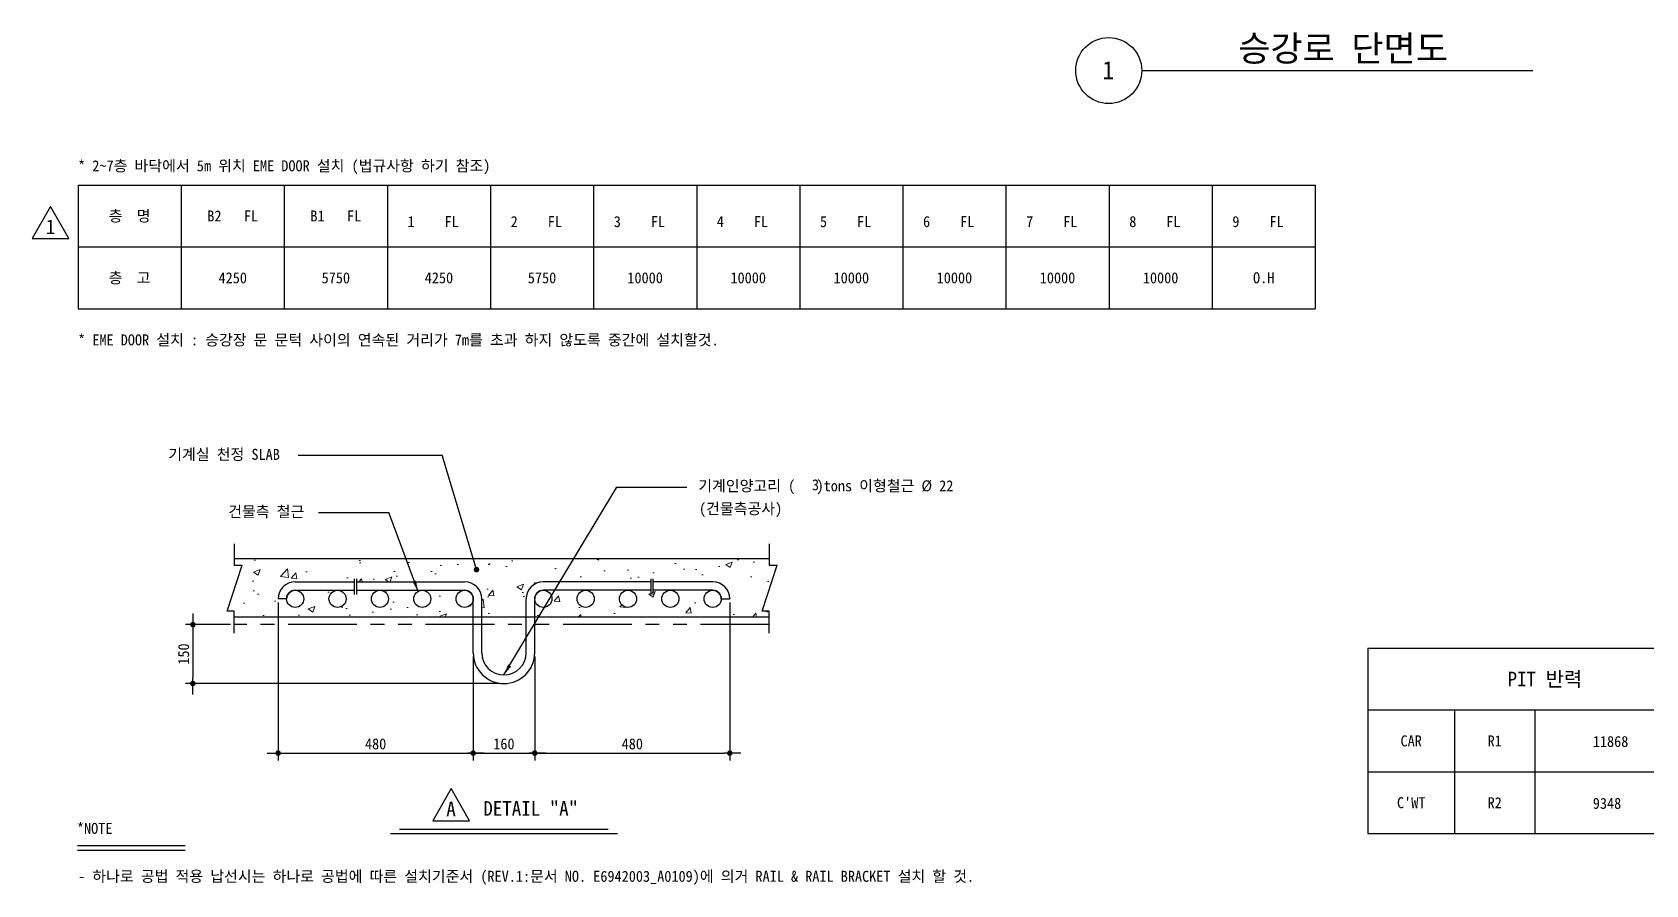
# Model space of a CAD drawing. Extents: x -9109 to 174251, y 57759 to 115528.
# Drawn here: x 102340 to 119947, y 57759 to 67064 of the extents above; entities that cross this region are included whole.
import ezdxf
from ezdxf.enums import TextEntityAlignment as Align

# ---------------------------------------------------------------- set-up
doc = ezdxf.new("R2010")
doc.units = 0
doc.header["$LTSCALE"] = 600
doc.header["$MEASUREMENT"] = 0
doc.linetypes.add('PHANTOM', pattern=[2.5, 1.25, -0.25, 0.25, -0.25, 0.25, -0.25])
doc.layers.get('0').update_dxf_attribs({"linetype": 'CONTINUOUS'})
for name, color, linetype in [('1', 3, 'CONTINUOUS'), ('4', 6, 'PHANTOM'), ('A-DIMS', 7, 'CONTINUOUS')]:
    doc.layers.add(name, color=color, linetype=linetype)
for name, color, linetype, lineweight in [('A-MKXS-LEAD', 7, 'CONTINUOUS', 25), ('A-XXXX-HATC', 8, 'CONTINUOUS', 18), ('A-XXXX-SYMB', 7, 'CONTINUOUS', 25), ('A-XXXX-TABL', 7, 'CONTINUOUS', 25), ('A-XXXX-TXT1', 3, 'CONTINUOUS', 25), ('A-XXXX-TXT2', 3, 'CONTINUOUS', 25)]:
    doc.layers.add(name, color=color, linetype=linetype, lineweight=lineweight)
doc.styles.add('HY울릉도L', font='')
doc.styles.add('OTIS', font='')
doc.styles.add('굴림', font='')
doc.styles.add('돋움', font='')
doc.styles.add('돋움체', font='')
doc.styles.get('HY울릉도L').set_extended_font_data('Dotum')
doc.styles.get('OTIS').set_extended_font_data('Dotum')
doc.styles.get('굴림').set_extended_font_data('Dotum')
doc.styles.get('돋움').set_extended_font_data('DotumChe')
doc.styles.get('돋움체').set_extended_font_data('DotumChe')
doc.dimstyles.new('CDIM', dxfattribs={"dimtxt": 3, "dimasz": 1.5, "dimexe": 2, "dimexo": 1, "dimgap": 1, "dimtad": 1, "dimdec": 0, "dimrnd": 0.5, "dimzin": 0, "dimdsep": 32, "dimlunit": 6, "dimtxsty": 'HY울릉도L', "dimblk1": '_CIDOT', "dimblk2": '_CIDOT', "dimsah": 1, "dimcen": 5.5, "dimclrd": 2, "dimclre": 2, "dimclrt": 7, "dimadec": 0, "dimazin": 0, "dimtfac": 1, "dimtdec": 0, "dimtix": 1, "dimtmove": 2, "dimatfit": 1, "dimldrblk": '_CIDOT', "dimfxl": 1, "dimtolj": 1, "dimtzin": 0, "dimlwd": -1, "dimarcsym": 0})
doc.dimstyles.new('OTIS', dxfattribs={"dimscale": 100, "dimtxt": 2.25, "dimasz": 2, "dimexe": 0.8, "dimexo": 0.8, "dimgap": 0.7, "dimtad": 1, "dimdsep": 46, "dimtxsty": '굴림', "dimblk": 'DOT', "dimcen": 0, "dimclrd": 3, "dimclre": 3, "dimclrt": 3, "dimadec": 0, "dimazin": 0, "dimtfac": 1, "dimtmove": 0, "dimatfit": 3, "dimfxl": 1, "dimtolj": 1, "dimarcsym": 0})

# ---------------------------------------------------------------- blocks, each defined once
blk = doc.blocks.new('_CIDOT')
at = {"color": 0, "linetype": 'ByBlock'}
blk.add_line((2, 0), (-1, 0), dxfattribs=at)
at = {"color": 0, "linetype": 'ByBlock', "const_width": 0.5}
blk.add_lwpolyline([(-0.25, 0, 1), (0.25, 0, 1)], format="xyb", close=True, dxfattribs=at)
blk = doc.blocks.new('*D1026')
at = {"layer": 'A-DIMS', "lineweight": -2, "transparency": 16777216}
for p, q in [((105023, 60839), (105023, 59116)), ((107152, 60252), (107152, 59116))]:
    blk.add_line(p, q, dxfattribs=at)
at = {"layer": 'A-DIMS', "transparency": 16777216}
blk.add_line((105083, 59196), (107092, 59196), dxfattribs=at)
at = {"layer": 'A-DIMS', "transparency": 16777216, "xscale": 60, "yscale": 60, "zscale": 60, "rotation": 180}
blk.add_blockref('_CIDOT', (105023, 59196), dxfattribs=at)
at = {"layer": 'A-DIMS', "transparency": 16777216, "xscale": 60, "yscale": 60, "zscale": 60}
blk.add_blockref('_CIDOT', (107152, 59196), dxfattribs=at)
at = {"layer": 'A-DIMS', "color": 3, "transparency": 16777216, "insert": (106087, 59296), "char_height": 120, "attachment_point": 5, "style": '돋움체'}
blk.add_mtext('\\A1;480', dxfattribs=at)
blk = doc.blocks.new('*D1027')
at = {"layer": 'A-DIMS', "lineweight": -2, "transparency": 16777216}
for p, q in [((107152, 60252), (107152, 59116)), ((107823, 60252), (107823, 59116))]:
    blk.add_line(p, q, dxfattribs=at)
at = {"layer": 'A-DIMS', "transparency": 16777216}
blk.add_line((107212, 59196), (107763, 59196), dxfattribs=at)
at = {"layer": 'A-DIMS', "transparency": 16777216, "xscale": 60, "yscale": 60, "zscale": 60, "rotation": 180}
blk.add_blockref('_CIDOT', (107152, 59196), dxfattribs=at)
at = {"layer": 'A-DIMS', "transparency": 16777216, "xscale": 60, "yscale": 60, "zscale": 60}
blk.add_blockref('_CIDOT', (107823, 59196), dxfattribs=at)
at = {"layer": 'A-DIMS', "color": 3, "transparency": 16777216, "insert": (107487, 59296), "char_height": 120, "attachment_point": 5, "style": '돋움체'}
blk.add_mtext('\\A1;160', dxfattribs=at)
blk = doc.blocks.new('*D1028')
at = {"layer": 'A-DIMS', "lineweight": -2, "transparency": 16777216}
for p, q in [((109952, 60839), (109952, 59116)), ((107823, 60252), (107823, 59116))]:
    blk.add_line(p, q, dxfattribs=at)
at = {"layer": 'A-DIMS', "transparency": 16777216}
blk.add_line((107883, 59196), (109892, 59196), dxfattribs=at)
at = {"layer": 'A-DIMS', "transparency": 16777216, "xscale": 60, "yscale": 60, "zscale": 60, "rotation": 180}
blk.add_blockref('_CIDOT', (107823, 59196), dxfattribs=at)
at = {"layer": 'A-DIMS', "transparency": 16777216, "xscale": 60, "yscale": 60, "zscale": 60}
blk.add_blockref('_CIDOT', (109952, 59196), dxfattribs=at)
at = {"layer": 'A-DIMS', "color": 3, "transparency": 16777216, "insert": (108888, 59296), "char_height": 120, "attachment_point": 5, "style": '돋움체'}
blk.add_mtext('\\A1;480', dxfattribs=at)
blk = doc.blocks.new('*D1029')
at = {"layer": 'A-DIMS', "lineweight": -2, "transparency": 16777216}
for p, q in [((104505, 60598), (104013, 60598)), ((107447, 59956), (104013, 59956))]:
    blk.add_line(p, q, dxfattribs=at)
at = {"layer": 'A-DIMS', "transparency": 16777216}
blk.add_line((104093, 60538), (104093, 60016), dxfattribs=at)
at = {"layer": 'A-DIMS', "transparency": 16777216, "xscale": 60, "yscale": 60, "zscale": 60}
for p, rotation in [((104093, 60598), 90), ((104093, 59956), 270)]:
    blk.add_blockref('_CIDOT', p, dxfattribs=dict(at, rotation=rotation))
at = {"layer": 'A-DIMS', "color": 3, "transparency": 16777216, "insert": (103993, 60277), "char_height": 120, "attachment_point": 5, "rotation": 90, "style": '돋움체'}
blk.add_mtext('\\A1;150', dxfattribs=at)

msp = doc.modelspace()

# ---------------------------------------------------------------- hatches: boundary and pattern name
at = {"layer": 'A-XXXX-HATC'}
h = msp.add_hatch(dxfattribs=at)
h.set_pattern_fill('AR-CONC', color=256, scale=100, style=0)
h.set_pattern_definition([(50, (0, 0), (717.2602, -62.752), [75, -825]), (355, (0, 0), (-138.7513, 752.192), [60, -660]), (100.45144, (59.8, -5.2), (578.509, 689.44), [63.74, -701.142]), (46.1842, (0, 200), (1067.2413, -165.519), [112.5, -1237.5]), (96.6356, (88.9, 186.2), (934.662, 974.119), [95.61, -1051.714]), (351.1842, (0, 200), (934.662, 974.119), [90, -990]), (21, (100, 150), (596.907, -402.619), [75, -825]), (326, (100, 150), (243.3153, 725.15), [60, -660]), (71.45144, (149.74, 116.45), (840.2224, 322.531), [63.74, -701.142]), (37.5, (0, 0), (12.15986, 332.89385), [0, -652, 0, -670, 0, -662.5]), (7.5, (0, 0), (263.0695, 394.4117), [0, -382, 0, -637, 0, -252.5]), (327.5, (-223, 0), (533.82244, -22.5549), [0, -250, 0, -780, 0, -1035]), (317.5, (-323, 0), (583.1862, 100.105), [0, -325, 0, -518, 0, -735])])
h.paths.add_polyline_path([(104468.9, 60744.2), (104544.7, 60744.2), (104544.7, 60678.3), (107151.7, 60678.3), (107151.7, 60879.3, -1), (106964.7, 60879.3, -0.4142136), (107058.2, 60972.8), (106596.1, 60972.8, -0.4142136), (106689.6, 60879.3, -1), (106502.6, 60879.3, -0.4142136), (106596.1, 60972.8), (106134, 60972.8, -0.4142136), (106227.5, 60879.3, -1), (106040.5, 60879.3, -0.4142136), (106134, 60972.8), (105671.8, 60972.8, -0.4142136), (105765.3, 60879.3, -1), (105578.3, 60879.3, -0.4142136), (105671.8, 60972.8), (105209.7, 60972.8, -0.4142136), (105303.2, 60879.3, -1), (105116.2, 60879.3), (105022.7, 60879.3, -0.4142136), (105209.7, 61066.3), (107058.2, 61066.3, -0.4142136), (107245.2, 60879.3), (107245.2, 60678.3), (107729.7, 60678.3), (107729.7, 60879.3, -0.4142136), (107916.7, 61066.3), (109765.2, 61066.3, -0.4142136), (109952.2, 60879.3), (109858.7, 60879.3, -1), (109671.7, 60879.3, -0.4142136), (109765.2, 60972.8), (109303.1, 60972.8, -0.4142136), (109396.6, 60879.3, -1), (109209.6, 60879.3, -0.4142136), (109303.1, 60972.8), (108840.9, 60972.8, -0.4142136), (108934.4, 60879.3, -1), (108747.4, 60879.3, -0.4142136), (108840.9, 60972.8), (108378.8, 60972.8, -0.4142136), (108472.3, 60879.3, -1), (108285.3, 60879.3, -0.4142136), (108378.8, 60972.8), (107916.7, 60972.8, -0.4142136), (108010.2, 60879.3, -1), (107823.2, 60879.3), (107823.2, 60678.3), (110382.6, 60678.3), (110382.6, 60744.2), (110306.8, 60744.2), (110467.5, 61245.6), (110382.6, 61245.6), (110382.6, 61315.8), (107152.6, 61315.8), (107180.5, 61222.2, -0.5020779), (107212.7, 61198.2, -1), (107162.7, 61198.2, -0.3314888), (107180.5, 61222.2), (107152.6, 61315.8), (104544.7, 61315.8), (104544.7, 61245.6), (104629.6, 61245.6)])

# ---------------------------------------------------------------- linework, layer by layer
for p, q in [((110382.6, 61315.8), (104544.7, 61315.8)), ((110382.6, 60678.3), (104544.7, 60678.3))]:
    msp.add_line(p, q)
at = {"color": 4, "linetype": 'Continuous'}
for points in [[(102340.4, 64812.3), (102740.4, 64812.3), (102540.4, 65162.3), (102340.4, 64812.3)], [(106710.3, 58458.3), (107110.3, 58458.3), (106910.3, 58808.3), (106710.3, 58458.3)]]:
    msp.add_lwpolyline(points, dxfattribs=at)
at = {"layer": '1'}
for p, q in [((104544.7, 61480.6), (104544.7, 61245.6)), ((110382.6, 61480.6), (110382.6, 61245.6)), ((104468.9, 60744.2), (104629.6, 61245.6)), ((104544.7, 61245.6), (104629.6, 61245.6)), ((110306.8, 60744.2), (110467.5, 61245.6)), ((110382.6, 61245.6), (110467.5, 61245.6)), ((105209.7, 61066.3), (105858.4, 61066.3)), ((105209.7, 60972.8), (105858.4, 60972.8)), ((105882, 61066.3), (107058.2, 61066.3)), ((105882, 60972.8), (107058.2, 60972.8)), ((109092.9, 61066.3), (107916.7, 61066.3)), ((109092.9, 60972.8), (107916.7, 60972.8)), ((109765.2, 61066.3), (109116.5, 61066.3)), ((109765.2, 60972.8), (109116.5, 60972.8)), ((104544.7, 60744.2), (104468.9, 60744.2)), ((104544.7, 60505.3), (104544.7, 60744.2)), ((105116.2, 60879.3), (105022.7, 60879.3)), ((107151.7, 60291.5), (107151.7, 60879.3)), ((107245.2, 60291.5), (107245.2, 60879.3)), ((107729.7, 60291.5), (107729.7, 60879.3)), ((107823.2, 60291.5), (107823.2, 60879.3)), ((109858.7, 60879.3), (109952.2, 60879.3)), ((110382.6, 60744.2), (110306.8, 60744.2)), ((110382.6, 60505.3), (110382.6, 60744.2)), ((106249.1, 58317), (108725.8, 58317)), ((106349.1, 58367), (108625.8, 58367)), ((102832.9, 58188.4), (104009, 58188.4)), ((102832.9, 58138.4), (104009, 58138.4))]:
    msp.add_line(p, q, dxfattribs=at)
for centre in [(105209.7, 60879.3), (105671.8, 60879.3), (106134, 60879.3), (106596.1, 60879.3), (107058.2, 60879.3), (107916.7, 60879.3), (108378.8, 60879.3), (108840.9, 60879.3), (109303.1, 60879.3), (109765.2, 60879.3)]:
    msp.add_circle(centre, 93.5, dxfattribs=at)
for centre, radius, start, end in [((105209.7, 60879.3), 187, 90, 180), ((105209.7, 60879.3), 93.5, 90, 180), ((107058.2, 60879.3), 187, 0, 90), ((107058.2, 60879.3), 93.5, 0, 90), ((107916.7, 60879.3), 187, 90, 180), ((107916.7, 60879.3), 93.5, 90, 180), ((109765.2, 60879.3), 187, 0, 90), ((109765.2, 60879.3), 93.5, 0, 90), ((107487.4, 60291.5), 335.8, 180, 0), ((107487.4, 60291.5), 242.2, 180, 0)]:
    msp.add_arc(centre, radius, start, end, dxfattribs=at)
at = {"layer": '4'}
for p, q in [((105858.4, 60928.7), (105858.4, 61099)), ((105882, 60928.7), (105882, 61099)), ((109092.9, 60928.7), (109092.9, 61099)), ((109116.5, 60928.7), (109116.5, 61099)), ((110382.6, 60598.3), (104544.7, 60598.3))]:
    msp.add_line(p, q, dxfattribs=at)
at = {"layer": 'A-MKXS-LEAD'}
for p, q in [((105242.2, 62448.2), (106814.1, 62448.2)), ((107187.7, 61198.2), (106814.1, 62448.2)), ((108718.9, 62100.2), (109481.5, 62100.2)), ((105462.6, 61823.1), (106230.3, 61823.1))]:
    msp.add_line(p, q, dxfattribs=at)
at = {"layer": 'A-XXXX-SYMB'}
msp.add_line((114446.3, 66645.7), (118713.9, 66645.7), dxfattribs=at)
at = {"layer": 'A-XXXX-SYMB', "const_width": 30}
msp.add_lwpolyline([(107172.7, 61198.2, -1), (107202.7, 61198.2, -1)], format="xyb", close=True, dxfattribs=at)
at = {"layer": 'A-XXXX-SYMB'}
msp.add_circle((114086.3, 66645.7), 360, dxfattribs=at)
at = {"layer": 'A-XXXX-TABL'}
for p, q in [((102840.4, 65396.1), (102840.4, 64046.1)), ((102840.4, 65396.1), (103965.4, 65396.1)), ((103965.4, 65396.1), (116340.4, 65396.1)), ((103965.4, 65396.1), (103965.4, 64046.1)), ((105090.4, 65396.1), (105090.4, 64046.1)), ((106215.4, 65396.1), (106215.4, 64046.1)), ((107340.4, 65396.1), (107340.4, 64046.1)), ((108465.4, 65396.1), (108465.4, 64046.1)), ((109590.4, 65396.1), (109590.4, 64046.1)), ((110715.4, 65396.1), (110715.4, 64046.1)), ((111840.4, 65396.1), (111840.4, 64046.1)), ((112965.4, 65396.1), (112965.4, 64046.1)), ((114090.4, 65396.1), (114090.4, 64046.1)), ((115215.4, 65396.1), (115215.4, 64046.1)), ((116340.4, 65396.1), (116340.4, 64046.1)), ((102840.4, 64721.1), (103965.4, 64721.1)), ((103965.4, 64721.1), (116340.4, 64721.1)), ((102840.4, 64046.1), (103965.4, 64046.1)), ((103965.4, 64046.1), (116340.4, 64046.1)), ((116913.4, 60342), (120780, 60342)), ((116913.4, 60342), (116913.4, 58317)), ((116913.4, 59667), (120780, 59667)), ((117861.1, 59667), (117861.1, 58317)), ((118735.7, 59667), (118735.7, 58317)), ((116913.4, 58992), (120780, 58992)), ((116913.4, 58317), (120780, 58317))]:
    msp.add_line(p, q, dxfattribs=at)

# ---------------------------------------------------------------- texts
at = {"layer": 'A-XXXX-TXT1', "style": '돋움체'}
msp.add_text('승강로 단면도', height=280, dxfattribs=at).set_placement((117788.7, 66663.8), align=Align.BOTTOM_RIGHT)
msp.add_text('1', height=200, dxfattribs=at).set_placement((114081.7, 66650), align=Align.MIDDLE)
at = {"layer": 'A-XXXX-TXT2', "style": '돋움체'}
for s, p in [('* 2~7층 바닥에서 5m 위치 EME DOOR 설치 (법규사항 하기 참조)', (102840.4, 65546.1)), ('1', (106435.7, 64937.1)), ('FL', (106840.2, 64937.1)), ('2', (107560.7, 64937.1)), ('FL', (107965.2, 64937.1)), ('3', (108685.7, 64937.1)), ('FL', (109090.2, 64937.1)), ('4', (109810.7, 64937.1)), ('FL', (110215.2, 64937.1)), ('5', (110935.7, 64937.1)), ('FL', (111340.2, 64937.1)), ('6', (112060.7, 64937.1)), ('FL', (112465.2, 64937.1)), ('7', (113185.7, 64937.1)), ('FL', (113590.2, 64937.1)), ('8', (114310.7, 64937.1)), ('FL', (114715.2, 64937.1)), ('9', (115435.7, 64937.1)), ('FL', (115840.2, 64937.1)), ('* EME DOOR 설치 : 승강장 문 문턱 사이의 연속된 거리가 7m를 초과 하지 않도록 중간에 설치할것.', (102840.4, 63646.1)), ('기계실 천정 SLAB', (103823.8, 62396.5)), ('기계인양고리 (   )tons 이형철근 %%C 22', (109607.3, 62053.4)), ('3', (110848.3, 62064.3)), ('건물측 철근', (104478.4, 61771.4)), ('(건물측공사)', (109616, 61803.9)), ('11868', (119369.2, 59262.8)), ('9348', (119369.2, 58587.8)), ('*NOTE', (102827.4, 58314.1)), ('- 하나로 공법 적용 납선시는 하나로 공법에 따른 설치기준서 (REV.1:문서 NO. E6942003_A0109)에 의거 RAIL & RAIL BRACKET 설치 할 것.', (102840.4, 57791.3))]:
    msp.add_text(s, height=120, dxfattribs=at).set_placement(p)
at = {"layer": 'A-XXXX-TXT2'}
for s, height, style, p in [('1', 160, '돋움', (102540.4, 64940.8)), ('층  명', 120, '돋움체', (103402.9, 65058.6)), ('B2', 120, '돋움체', (104327.9, 65058.6)), ('FL', 120, '돋움체', (104727.9, 65058.6)), ('B1', 120, '돋움체', (105452.9, 65058.6)), ('FL', 120, '돋움체', (105852.9, 65058.6)), ('층  고', 120, '돋움체', (103402.9, 64383.6)), ('4250', 120, '돋움체', (104527.9, 64383.6)), ('5750', 120, '돋움체', (105652.9, 64383.6)), ('4250', 120, '돋움체', (106777.9, 64383.6)), ('5750', 120, '돋움체', (107902.9, 64383.6)), ('10000', 120, '돋움체', (109027.9, 64383.6)), ('10000', 120, '돋움체', (110152.9, 64383.6)), ('10000', 120, '돋움체', (111277.9, 64383.6)), ('10000', 120, '돋움체', (112402.9, 64383.6)), ('10000', 120, '돋움체', (113527.9, 64383.6)), ('10000', 120, '돋움체', (114652.9, 64383.6)), ('O.H', 120, '돋움체', (115777.9, 64383.6)), ('PIT 반력', 160, '돋움', (118846.7, 60004.5)), ('CAR', 120, '돋움체', (117387.3, 59329.5)), ('R1', 120, '돋움체', (118298.4, 59329.5)), ('A', 160, '돋움', (106910.3, 58586.8)), ("C'WT", 120, '돋움체', (117387.3, 58654.5)), ('R2', 120, '돋움체', (118298.4, 58654.5))]:
    msp.add_text(s, height=height, dxfattribs=dict(at, style=style)).set_placement(p, align=Align.MIDDLE_CENTER)
at = {"layer": 'A-XXXX-TXT2', "style": '돋움'}
msp.add_text('DETAIL "A"', height=160, dxfattribs=at).set_placement((107779.5, 58512.2), align=Align.CENTER)

# ---------------------------------------------------------------- dimensions: what is measured, and where the dimension line sits
at = {"layer": 'A-DIMS'}
for base, p1, p2, text, picture, middle in [((107151.7, 59195.7), (105022.7, 60879.3), (107151.7, 60291.5), '480', '*D1026', (106087.2, 59295.8)), ((109952.2, 59195.7), (107823.2, 60291.5), (109952.2, 60879.3), '480', '*D1028', (108887.7, 59295.8)), ((107823.2, 59195.7), (107151.7, 60291.5), (107823.2, 60291.5), '160', '*D1027', (107487.4, 59295.8))]:
    dim = msp.add_linear_dim(base=base, p1=p1, p2=p2, text=text, dimstyle='CDIM', override={"dimscale": 40, "dimtxsty": '돋움체', "dimclrd": 256, "dimclre": 256, "dimclrt": 3}, dxfattribs=at)
    dim.commit()
    dim.dimension.update_dxf_attribs({"geometry": picture, "text_midpoint": middle})
dim = msp.add_linear_dim(base=(104093, 59955.8), p1=(104544.7, 60598.3), p2=(107487.4, 59955.8), angle=90, text='150', dimstyle='CDIM', override={"dimscale": 40, "dimtxsty": '돋움체', "dimclrd": 256, "dimclre": 256, "dimclrt": 3}, dxfattribs=at)
dim.commit()
dim.dimension.update_dxf_attribs({"geometry": '*D1029', "text_midpoint": (103992.9, 60277)})

# ---------------------------------------------------------------- leaders
at = {"layer": 'A-MKXS-LEAD'}
for points in [[(107487.4, 60049.3), (108718.9, 62100.2)], [(106550.2, 60960.8), (106230.3, 61823.1)]]:
    msp.add_leader(points, dimstyle='OTIS', override={"dimscale": 40, "dimasz": 3, "dimtad": 0, "dimtxsty": 'OTIS', "dimclrd": 256, "dimatfit": 0}, dxfattribs=at)

doc.saveas('drawing.dxf')
